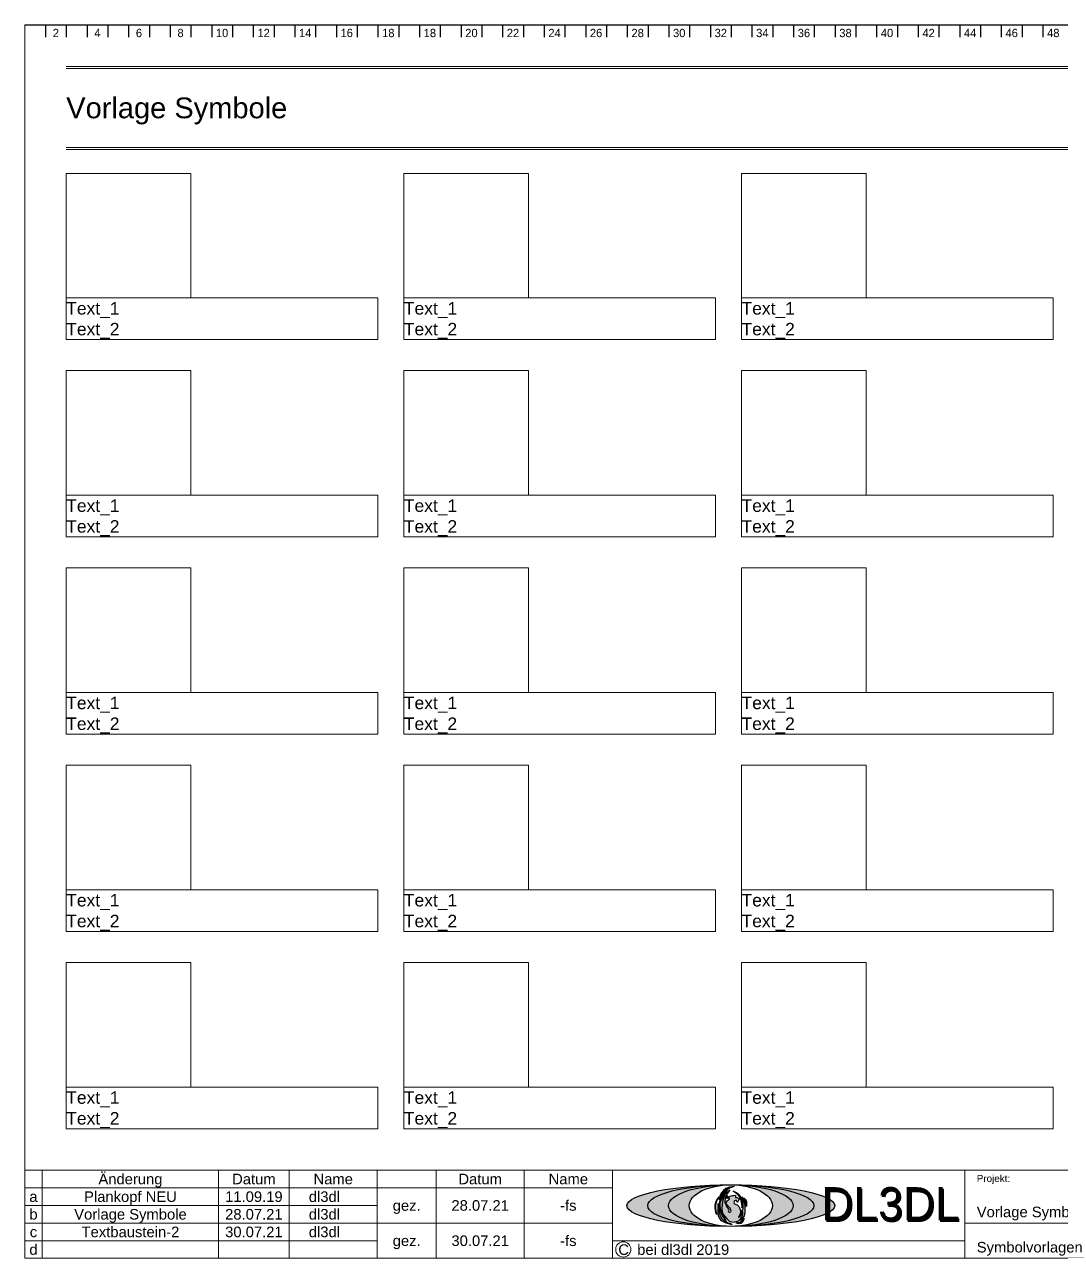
# Model space of a CAD drawing. Header units: millimetres. Extents: x 0 to 1740, y -634 to 297.
# Drawn here: x 880 to 1129.4, y -633.9 to -336.9 of the extents above; entities that cross this region are included whole.
import ezdxf
from ezdxf.enums import TextEntityAlignment as Align

# ---------------------------------------------------------------- set-up
doc = ezdxf.new("R2010")
doc.units = ezdxf.units.MM
doc.layers.get('0').update_dxf_attribs({"lineweight": 25, "true_color": 0xffffff})
for name, color, linetype, lineweight, true_color in [('_Legende', 5, 'Continuous', 5, 0x0000ff), ('_Rahmen_Symbol_bl', 5, 'Continuous', 5, 0x0000ff), ('_Rahmen_Symbol_rt', 1, 'Continuous', 5, 0xff0000), ('_Rahmen_Symbol_Text', 3, 'Continuous', 5, 0x00ff00), ('_Zeichenfläche', 30, 'Continuous', 5, 0xff7f00), ('BLATTRAHMEN', 5, 'Continuous', 5, 0x0000ff), ('FORMAT', 2, 'Continuous', 5, 0xffff00), ('LOGO_A', 1, 'Continuous', 5, 0xff0000), ('LOGO_B', 30, 'Continuous', 5, 0xff7f00), ('LOGO_C', 12, 'Continuous', 5, 0xaa0000), ('LOGO_TEXT', 5, 'Continuous', 5, 0x0000ff), ('TEXT_VORGABE', 1, 'Continuous', 5, 0xff0000)]:
    doc.layers.add(name, color=color, linetype=linetype, lineweight=lineweight, true_color=true_color)
for name, color, linetype, true_color in [('Logo_Text2', 1, 'Continuous', 0xff0000), ('PFOENIX', 94, 'Continuous', 0x008000), ('RASTER', 5, 'Continuous', 0x0000ff), ('TEXT_AUSGEFUELLT', 3, 'Continuous', 0x00ff00)]:
    doc.layers.add(name, color=color, linetype=linetype, true_color=true_color)
doc.styles.add('textstyle1015', font='')
doc.styles.add('textstyle1016', font='')
doc.styles.add('textstyle1017', font='')
doc.styles.add('textstyle1018', font='')
doc.styles.add('textstyle1019', font='')
doc.styles.add('textstyle1030', font='')
doc.styles.add('textstyle1162', font='')
doc.styles.add('textstyle1163', font='')
doc.styles.add('textstyle1164', font='')
doc.styles.add('textstyle1165', font='')
doc.styles.add('textstyle1166', font='')
doc.styles.add('textstyle1168', font='')
doc.styles.add('textstyle1169', font='')
doc.styles.add('textstyle117', font='')
doc.styles.add('textstyle1170', font='')
doc.styles.add('textstyle1171', font='')
doc.styles.add('textstyle1172', font='')
doc.styles.add('textstyle1173', font='')
doc.styles.add('textstyle1175', font='')
doc.styles.add('textstyle1176', font='')
doc.styles.add('textstyle1177', font='')
doc.styles.add('textstyle1182', font='')
doc.styles.add('textstyle1183', font='')
doc.styles.add('textstyle1188', font='')
doc.styles.add('textstyle1189', font='')
doc.styles.add('textstyle1190', font='')
doc.styles.add('textstyle1199', font='')
doc.styles.add('textstyle1200', font='')
doc.styles.add('textstyle1201', font='')
doc.styles.add('textstyle1202', font='')
doc.styles.add('textstyle1203', font='')
doc.styles.add('textstyle128', font='')
doc.styles.add('textstyle16', font='')
doc.styles.add('textstyle1649', font='')
doc.styles.add('textstyle24', font='')
doc.styles.add('textstyle318', font='')
doc.styles.add('textstyle323', font='')
doc.styles.add('textstyle330', font='')
doc.styles.add('textstyle351', font='')
doc.styles.add('textstyle356', font='')
doc.styles.add('textstyle36', font='')
doc.styles.add('textstyle362', font='')
doc.styles.add('textstyle384', font='')
doc.styles.add('textstyle389', font='')
doc.styles.add('textstyle4', font='')
doc.styles.add('textstyle432', font='')
doc.styles.add('textstyle443', font='')
doc.styles.add('textstyle459', font='')
doc.styles.add('textstyle486', font='')
doc.styles.add('textstyle494', font='')
doc.styles.add('textstyle497', font='')
doc.styles.add('textstyle51', font='')
doc.styles.add('textstyle524', font='')
doc.styles.add('textstyle529', font='')
doc.styles.add('textstyle530', font='')
doc.styles.add('textstyle542', font='')
doc.styles.add('textstyle549', font='')
doc.styles.add('textstyle560', font='')
doc.styles.add('textstyle567', font='')
doc.styles.add('textstyle569', font='')
doc.styles.add('textstyle591', font='')
doc.styles.add('textstyle598', font='')
doc.styles.add('textstyle616', font='')
doc.styles.add('textstyle62', font='')
doc.styles.add('textstyle620', font='')
doc.styles.add('textstyle627', font='')
doc.styles.add('textstyle645', font='')
doc.styles.add('textstyle671', font='')
doc.styles.add('textstyle676', font='')
doc.styles.add('textstyle72', font='')
doc.styles.add('textstyle736', font='')
doc.styles.add('textstyle748', font='')
doc.styles.add('textstyle755', font='')
doc.styles.add('textstyle762', font='')
doc.styles.add('textstyle773', font='')
doc.styles.add('textstyle791', font='')
doc.styles.add('textstyle806', font='')
doc.styles.add('textstyle818', font='')
doc.styles.add('textstyle824', font='')
doc.styles.add('textstyle835', font='')
doc.styles.add('textstyle84', font='')
doc.styles.add('textstyle842', font='')
doc.styles.add('textstyle854', font='')
doc.styles.add('textstyle872', font='')
doc.styles.add('textstyle884', font='')
doc.styles.add('textstyle95', font='')
doc.styles.get('textstyle1015').set_extended_font_data('Arial')
doc.styles.get('textstyle1016').set_extended_font_data('Arial')
doc.styles.get('textstyle1017').set_extended_font_data('Arial')
doc.styles.get('textstyle1018').set_extended_font_data('Arial')
doc.styles.get('textstyle1019').set_extended_font_data('Arial')
doc.styles.get('textstyle1030').set_extended_font_data('Arial')
doc.styles.get('textstyle1162').set_extended_font_data('Arial')
doc.styles.get('textstyle1163').set_extended_font_data('Arial')
doc.styles.get('textstyle1164').set_extended_font_data('Arial')
doc.styles.get('textstyle1165').set_extended_font_data('Arial')
doc.styles.get('textstyle1166').set_extended_font_data('Arial')
doc.styles.get('textstyle1168').set_extended_font_data('Arial')
doc.styles.get('textstyle1169').set_extended_font_data('Arial')
doc.styles.get('textstyle117').set_extended_font_data('textstyle78')
doc.styles.get('textstyle1170').set_extended_font_data('Arial')
doc.styles.get('textstyle1171').set_extended_font_data('Arial')
doc.styles.get('textstyle1172').set_extended_font_data('Arial')
doc.styles.get('textstyle1173').set_extended_font_data('Arial')
doc.styles.get('textstyle1175').set_extended_font_data('Arial')
doc.styles.get('textstyle1176').set_extended_font_data('Arial')
doc.styles.get('textstyle1177').set_extended_font_data('Arial')
doc.styles.get('textstyle1182').set_extended_font_data('Arial')
doc.styles.get('textstyle1183').set_extended_font_data('Arial')
doc.styles.get('textstyle1188').set_extended_font_data('Arial')
doc.styles.get('textstyle1189').set_extended_font_data('Arial')
doc.styles.get('textstyle1190').set_extended_font_data('Arial')
doc.styles.get('textstyle1199').set_extended_font_data('Arial')
doc.styles.get('textstyle1200').set_extended_font_data('Arial')
doc.styles.get('textstyle1201').set_extended_font_data('Arial')
doc.styles.get('textstyle1202').set_extended_font_data('Arial')
doc.styles.get('textstyle1203').set_extended_font_data('Arial')
doc.styles.get('textstyle128').set_extended_font_data('textstyle79')
doc.styles.get('textstyle16').set_extended_font_data('textstyle72')
doc.styles.get('textstyle1649').set_extended_font_data('Arial')
doc.styles.get('textstyle24').set_extended_font_data('textstyle70')
doc.styles.get('textstyle318').set_extended_font_data('TGL 31034-1')
doc.styles.get('textstyle323').set_extended_font_data('TGL 31034-1')
doc.styles.get('textstyle330').set_extended_font_data('Arial')
doc.styles.get('textstyle351').set_extended_font_data('Arial')
doc.styles.get('textstyle356').set_extended_font_data('Arial')
doc.styles.get('textstyle36').set_extended_font_data('textstyle71')
doc.styles.get('textstyle362').set_extended_font_data('Arial')
doc.styles.get('textstyle384').set_extended_font_data('Arial')
doc.styles.get('textstyle389').set_extended_font_data('Arial')
doc.styles.get('textstyle4').set_extended_font_data('textstyle73')
doc.styles.get('textstyle432').set_extended_font_data('Arial')
doc.styles.get('textstyle443').set_extended_font_data('Arial')
doc.styles.get('textstyle459').set_extended_font_data('Arial')
doc.styles.get('textstyle486').set_extended_font_data('Arial')
doc.styles.get('textstyle494').set_extended_font_data('Arial')
doc.styles.get('textstyle497').set_extended_font_data('Arial')
doc.styles.get('textstyle51').set_extended_font_data('textstyle77')
doc.styles.get('textstyle524').set_extended_font_data('Arial')
doc.styles.get('textstyle529').set_extended_font_data('Arial')
doc.styles.get('textstyle530').set_extended_font_data('Arial')
doc.styles.get('textstyle542').set_extended_font_data('Arial')
doc.styles.get('textstyle549').set_extended_font_data('Arial')
doc.styles.get('textstyle560').set_extended_font_data('Arial')
doc.styles.get('textstyle567').set_extended_font_data('Arial')
doc.styles.get('textstyle569').set_extended_font_data('Arial')
doc.styles.get('textstyle591').set_extended_font_data('Arial')
doc.styles.get('textstyle598').set_extended_font_data('Arial')
doc.styles.get('textstyle616').set_extended_font_data('Arial')
doc.styles.get('textstyle62').set_extended_font_data('textstyle76')
doc.styles.get('textstyle620').set_extended_font_data('Arial')
doc.styles.get('textstyle627').set_extended_font_data('Arial')
doc.styles.get('textstyle645').set_extended_font_data('Arial')
doc.styles.get('textstyle671').set_extended_font_data('Arial')
doc.styles.get('textstyle676').set_extended_font_data('Arial')
doc.styles.get('textstyle72').set_extended_font_data('textstyle74')
doc.styles.get('textstyle736').set_extended_font_data('textstyle56')
doc.styles.get('textstyle748').set_extended_font_data('textstyle58')
doc.styles.get('textstyle755').set_extended_font_data('textstyle57')
doc.styles.get('textstyle762').set_extended_font_data('textstyle61')
doc.styles.get('textstyle773').set_extended_font_data('textstyle60')
doc.styles.get('textstyle791').set_extended_font_data('textstyle59')
doc.styles.get('textstyle806').set_extended_font_data('textstyle65')
doc.styles.get('textstyle818').set_extended_font_data('textstyle64')
doc.styles.get('textstyle824').set_extended_font_data('textstyle62')
doc.styles.get('textstyle835').set_extended_font_data('textstyle63')
doc.styles.get('textstyle84').set_extended_font_data('textstyle75')
doc.styles.get('textstyle842').set_extended_font_data('textstyle69')
doc.styles.get('textstyle854').set_extended_font_data('textstyle68')
doc.styles.get('textstyle872').set_extended_font_data('textstyle66')
doc.styles.get('textstyle884').set_extended_font_data('textstyle67')
doc.styles.get('textstyle95').set_extended_font_data('textstyle81')

msp = doc.modelspace()

# ---------------------------------------------------------------- hatches: boundary and pattern name
at = {"layer": 'LOGO_A'}
h = msp.add_hatch(color=256, dxfattribs=at)
edge = h.paths.add_edge_path()
edge.add_ellipse((1049.92, -621.26), major_axis=(10, 0), ratio=0.5, start_angle=0, end_angle=360)
edge = h.paths.add_edge_path()
edge.add_ellipse((1049.92, -621.26), major_axis=(15, 0), ratio=0.333333, start_angle=0, end_angle=360)
at = {"layer": 'LOGO_B'}
h = msp.add_hatch(color=256, dxfattribs=at)
edge = h.paths.add_edge_path()
edge.add_ellipse((1049.92, -621.26), major_axis=(15, 0), ratio=0.333333, start_angle=0, end_angle=360)
edge = h.paths.add_edge_path()
edge.add_ellipse((1049.92, -621.26), major_axis=(20, 0), ratio=0.25, start_angle=0, end_angle=360)
at = {"layer": 'LOGO_C'}
h = msp.add_hatch(color=256, dxfattribs=at)
edge = h.paths.add_edge_path()
edge.add_ellipse((1049.92, -621.26), major_axis=(20, 0), ratio=0.25, start_angle=0, end_angle=360)
edge = h.paths.add_edge_path()
edge.add_ellipse((1049.92, -621.26), major_axis=(25, 0), ratio=0.2, start_angle=0, end_angle=360)
at = {"layer": 'PFOENIX'}
h = msp.add_hatch(color=256, dxfattribs=at)
edge = h.paths.add_edge_path()
edge.add_spline(control_points=[(1049.18, -621.89), (1049.58, -622.14), (1049.3, -622.61), (1049.3, -622.61), (1049.3, -622.61), (1049.4, -622.85), (1050.03, -622.86), (1049.93, -622.28), (1049.81, -621.89), (1049.29, -621.37), (1048.88, -621.03), (1048.73, -620.56), (1049.03, -620.07), (1049.53, -619.75), (1049.62, -619.62), (1049.55, -619.45), (1049.27, -619.46), (1049.01, -619.53), (1048.8, -619.41), (1048.85, -619.06), (1049.18, -618.9), (1049.19, -618.88), (1049.19, -618.9), (1049.1, -619.04), (1048.95, -619.16), (1049.07, -619.26), (1049.45, -619.16), (1049.91, -618.91), (1050.71, -618.74), (1051, -618.78), (1051.04, -618.86), (1051.08, -619.11), (1050.99, -619.32), (1051.38, -619.28), (1051.66, -619.41), (1051.88, -619.64), (1051.83, -620.02), (1051.57, -620.36), (1051.46, -620.44), (1051.46, -620.44), (1051.43, -620.24), (1051.37, -620.03), (1051.13, -619.99), (1050.8, -620.04), (1050.66, -620.36), (1050.67, -620.75), (1050.96, -620.87), (1051.55, -621.08), (1051.83, -621.44)], knot_values=[0, 0, 0, 0, 1, 2, 3, 4, 5, 6, 7, 8, 9, 10, 11, 12, 13, 14, 15, 16, 17, 18, 19, 20, 21, 22, 23, 24, 25, 26, 27, 28, 29, 30, 31, 32, 33, 34, 35, 36, 37, 38, 39, 40, 41, 42, 43, 44, 45, 46, 46, 46, 46], degree=3, periodic=0)
edge.add_spline(control_points=[(1051.83, -621.44), (1052.1, -621.9), (1052.29, -622.55), (1052.18, -623.18), (1051.95, -623.75), (1051.74, -624.1), (1051.74, -624.1), (1052.43, -623.69), (1052.62, -622.99), (1052.61, -622.45), (1052.54, -622.3), (1052.75, -622.66), (1052.77, -623.29), (1052.64, -623.7), (1052.08, -624.72), (1051.5, -625.1), (1050.85, -625.28), (1050.07, -625.29), (1049.57, -625.04), (1049.57, -625.04), (1049.57, -625.04)], knot_values=[0, 0, 0, 0, 1, 2, 3, 4, 5, 6, 7, 8, 9, 10, 11, 12, 13, 14, 15, 16, 17, 18, 18, 18, 18], degree=3, periodic=0)
edge.add_spline(control_points=[(1049.57, -625.04), (1049.57, -625.04), (1049.51, -625.08), (1045.66, -620.66), (1049.65, -617.46)], knot_values=[0, 0, 0, 0, 1, 2, 2, 2, 2], degree=3, periodic=0)
edge.add_spline(control_points=[(1049.65, -617.46), (1047.9, -619.74), (1049.18, -621.89), (1049.18, -621.89), (1049.18, -621.89), (1049.18, -621.89), (1049.18, -621.89)], knot_values=[0, 0, 0, 0, 1, 2, 3, 4, 4, 4, 4], degree=3, periodic=0)
h = msp.add_hatch(color=256, dxfattribs=at)
edge = h.paths.add_edge_path()
edge.add_spline(control_points=[(1049.06, -617.4), (1047.08, -621.25), (1048.92, -625.25), (1048.92, -625.27), (1048.92, -625.27), (1046.06, -621.19), (1049.06, -617.4), (1049.06, -617.4), (1049.06, -617.4)], knot_values=[0, 0, 0, 0, 1, 2, 3, 4, 5, 6, 6, 6, 6], degree=3, periodic=0)
h = msp.add_hatch(color=256, dxfattribs=at)
edge = h.paths.add_edge_path()
edge.add_spline(control_points=[(1050.68, -616.68), (1048.03, -617.32), (1047.05, -619.86), (1047.05, -619.86)], knot_values=[0, 0, 0, 0, 1, 1, 1, 1], degree=3, periodic=0)
edge.add_spline(control_points=[(1047.05, -619.86), (1047.08, -619.67), (1047.44, -616.69), (1050.68, -616.68)], knot_values=[0, 0, 0, 0, 1, 1, 1, 1], degree=3, periodic=0)
h = msp.add_hatch(color=256, dxfattribs=at)
edge = h.paths.add_edge_path()
edge.add_spline(control_points=[(1047.02, -619.14), (1045.42, -620.66), (1046.19, -623.2), (1046.54, -623.37)], knot_values=[0, 0, 0, 0, 1, 1, 1, 1], degree=3, periodic=0)
edge.add_spline(control_points=[(1046.54, -623.37), (1046.43, -623.28), (1045.66, -620.74), (1047.02, -619.14)], knot_values=[0, 0, 0, 0, 1, 1, 1, 1], degree=3, periodic=0)
h = msp.add_hatch(color=256, dxfattribs=at)
edge = h.paths.add_edge_path()
edge.add_spline(control_points=[(1052.43, -620.46), (1052.49, -620.79), (1052.52, -621.04), (1052.55, -621.44), (1052.56, -621.75), (1052.55, -621.75), (1052.55, -621.75), (1052.7, -621.33), (1052.7, -620.83), (1052.59, -619.94), (1052.31, -619.12), (1052.07, -618.72), (1051.39, -618.17), (1050.49, -617.77), (1050.49, -617.77), (1050.49, -617.77)], knot_values=[0, 0, 0, 0, 1, 2, 3, 4, 5, 6, 7, 8, 9, 10, 11, 12, 13, 13, 13, 13], degree=3, periodic=0)
edge.add_spline(control_points=[(1050.49, -617.77), (1051.03, -618.05), (1051.34, -618.36), (1051.66, -618.77), (1051.99, -619.2), (1052.29, -619.88), (1052.43, -620.46)], knot_values=[0, 0, 0, 0, 1, 2, 3, 4, 4, 4, 4], degree=3, periodic=0)
h = msp.add_hatch(color=256, dxfattribs=at)
edge = h.paths.add_edge_path()
edge.add_spline(control_points=[(1053.29, -622.61), (1053.26, -623.11), (1053.11, -623.79), (1052.89, -624.17), (1052.42, -624.61), (1052.15, -624.87), (1052.15, -624.87), (1052.34, -624.53), (1052.6, -624.11), (1052.76, -623.69), (1052.77, -623.29), (1052.59, -622.39)], knot_values=[0, 0, 0, 0, 1, 2, 3, 4, 5, 6, 7, 8, 9, 9, 9, 9], degree=3, periodic=0)
edge.add_spline(control_points=[(1052.59, -622.39), (1052.84, -622.25), (1052.89, -621.98), (1052.92, -621.14), (1052.87, -620.38), (1052.86, -619.97), (1052.59, -619.16), (1052.44, -619.05), (1052.89, -619.63), (1053.04, -620.03), (1053.19, -620.59), (1053.27, -621.14), (1053.31, -621.9), (1053.29, -622.61)], knot_values=[0, 0, 0, 0, 1, 2, 3, 4, 5, 6, 7, 8, 9, 10, 11, 11, 11, 11], degree=3, periodic=0)
h = msp.add_hatch(color=256, dxfattribs=at)
edge = h.paths.add_edge_path()
edge.add_spline(control_points=[(1053.64, -621.46), (1053.63, -620.93), (1053.56, -620.58), (1053.48, -620.18), (1053.32, -619.86), (1052.97, -619.35), (1052.97, -619.35), (1052.97, -619.35)], knot_values=[0, 0, 0, 0, 1, 2, 3, 4, 5, 5, 5, 5], degree=3, periodic=0)
edge.add_spline(control_points=[(1052.97, -619.35), (1053.8, -619.77), (1053.64, -621.46), (1053.64, -621.46), (1053.64, -621.46)], knot_values=[0, 0, 0, 0, 1, 2, 2, 2, 2], degree=3, periodic=0)
h = msp.add_hatch(color=256, dxfattribs=at)
edge = h.paths.add_edge_path()
edge.add_spline(control_points=[(1046.83, -620.74), (1046.93, -624.5), (1050.2, -625.8), (1050.2, -625.8), (1050.2, -625.8), (1046.52, -624.89), (1046.86, -620.78), (1046.86, -620.78), (1046.83, -620.74)], knot_values=[0, 0, 0, 0, 1, 2, 3, 4, 5, 6, 6, 6, 6], degree=3, periodic=0)
h = msp.add_hatch(color=256, dxfattribs=at)
edge = h.paths.add_edge_path()
edge.add_spline(control_points=[(1051.25, -625.45), (1051.61, -625.6), (1052.2, -625.61), (1052.52, -625.51), (1052.81, -625.19), (1053, -624.74), (1053.02, -624.4), (1053.06, -624.25), (1053.06, -624.25), (1053.06, -624.25), (1052.94, -624.55), (1052.84, -624.65), (1052.6, -624.95), (1052.35, -625.12), (1052.1, -625.22), (1051.73, -625.34), (1051.37, -625.36), (1051.25, -625.37), (1051.12, -625.36), (1051.12, -625.37), (1051.12, -625.37), (1051.19, -625.42), (1051.25, -625.45), (1051.25, -625.45), (1051.25, -625.45)], knot_values=[0, 0, 0, 0, 1, 2, 3, 4, 5, 6, 7, 8, 9, 10, 11, 12, 13, 14, 15, 16, 17, 18, 19, 20, 21, 22, 22, 22, 22], degree=3, periodic=0)

# ---------------------------------------------------------------- linework, layer by layer
for major_axis, ratio in [((25, 0), 0.2), ((20, 0), 0.25), ((15, 0), 0.333333), ((10, 0), 0.5)]:
    msp.add_ellipse((1049.92, -621.26), major_axis=major_axis, ratio=ratio)
at = {"layer": '_Rahmen_Symbol_bl'}
for p, q in [((890, -402.73), (890, -412.73)), ((965, -402.73), (920, -402.73)), ((965, -402.73), (965, -412.73)), ((971.25, -402.73), (971.25, -412.73)), ((1046.25, -402.73), (1001.25, -402.73)), ((1046.25, -402.73), (1046.25, -412.73)), ((1052.5, -402.73), (1052.5, -412.73)), ((1127.5, -402.73), (1082.5, -402.73)), ((1127.5, -402.73), (1127.5, -412.73)), ((890, -412.73), (965, -412.73)), ((971.25, -412.73), (1046.25, -412.73)), ((1052.5, -412.73), (1127.5, -412.73)), ((890, -450.23), (890, -460.23)), ((965, -450.23), (920, -450.23)), ((965, -450.23), (965, -460.23)), ((971.25, -450.23), (971.25, -460.23)), ((1046.25, -450.23), (1001.25, -450.23)), ((1046.25, -450.23), (1046.25, -460.23)), ((1052.5, -450.23), (1052.5, -460.23)), ((1127.5, -450.23), (1082.5, -450.23)), ((1127.5, -450.23), (1127.5, -460.23)), ((890, -460.23), (965, -460.23)), ((971.25, -460.23), (1046.25, -460.23)), ((1052.5, -460.23), (1127.5, -460.23)), ((890, -497.73), (890, -507.73)), ((965, -497.73), (920, -497.73)), ((965, -497.73), (965, -507.73)), ((971.25, -497.73), (971.25, -507.73)), ((1046.25, -497.73), (1001.25, -497.73)), ((1046.25, -497.73), (1046.25, -507.73)), ((1052.5, -497.73), (1052.5, -507.73)), ((1127.5, -497.73), (1082.5, -497.73)), ((1127.5, -497.73), (1127.5, -507.73)), ((890, -507.73), (965, -507.73)), ((971.25, -507.73), (1046.25, -507.73)), ((1052.5, -507.73), (1127.5, -507.73)), ((890, -545.23), (890, -555.23)), ((965, -545.23), (920, -545.23)), ((965, -545.23), (965, -555.23)), ((971.25, -545.23), (971.25, -555.23)), ((1046.25, -545.23), (1001.25, -545.23)), ((1046.25, -545.23), (1046.25, -555.23)), ((1052.5, -545.23), (1052.5, -555.23)), ((1127.5, -545.23), (1082.5, -545.23)), ((1127.5, -545.23), (1127.5, -555.23)), ((890, -555.23), (965, -555.23)), ((971.25, -555.23), (1046.25, -555.23)), ((1052.5, -555.23), (1127.5, -555.23)), ((890, -592.73), (890, -602.73)), ((965, -592.73), (920, -592.73)), ((965, -592.73), (965, -602.73)), ((971.25, -592.73), (971.25, -602.73)), ((1046.25, -592.73), (1001.25, -592.73)), ((1046.25, -592.73), (1046.25, -602.73)), ((1052.5, -592.73), (1052.5, -602.73)), ((1127.5, -592.73), (1082.5, -592.73)), ((1127.5, -592.73), (1127.5, -602.73)), ((890, -602.73), (965, -602.73)), ((971.25, -602.73), (1046.25, -602.73)), ((1052.5, -602.73), (1127.5, -602.73))]:
    msp.add_line(p, q, dxfattribs=at)
at = {"layer": '_Rahmen_Symbol_rt'}
for p, q in [((890, -372.73), (890, -402.73)), ((890, -372.73), (920, -372.73)), ((920, -402.73), (920, -372.73)), ((971.25, -372.73), (971.25, -402.73)), ((971.25, -372.73), (1001.25, -372.73)), ((1001.25, -402.73), (1001.25, -372.73)), ((1052.5, -372.73), (1052.5, -402.73)), ((1052.5, -372.73), (1082.5, -372.73)), ((1082.5, -402.73), (1082.5, -372.73)), ((890, -402.73), (920, -402.73)), ((971.25, -402.73), (1001.25, -402.73)), ((1052.5, -402.73), (1082.5, -402.73)), ((890, -420.23), (890, -450.23)), ((890, -420.23), (920, -420.23)), ((920, -450.23), (920, -420.23)), ((971.25, -420.23), (971.25, -450.23)), ((971.25, -420.23), (1001.25, -420.23)), ((1001.25, -450.23), (1001.25, -420.23)), ((1052.5, -420.23), (1052.5, -450.23)), ((1052.5, -420.23), (1082.5, -420.23)), ((1082.5, -450.23), (1082.5, -420.23)), ((890, -450.23), (920, -450.23)), ((971.25, -450.23), (1001.25, -450.23)), ((1052.5, -450.23), (1082.5, -450.23)), ((890, -467.73), (890, -497.73)), ((890, -467.73), (920, -467.73)), ((920, -497.73), (920, -467.73)), ((971.25, -467.73), (971.25, -497.73)), ((971.25, -467.73), (1001.25, -467.73)), ((1001.25, -497.73), (1001.25, -467.73)), ((1052.5, -467.73), (1052.5, -497.73)), ((1052.5, -467.73), (1082.5, -467.73)), ((1082.5, -497.73), (1082.5, -467.73)), ((890, -497.73), (920, -497.73)), ((971.25, -497.73), (1001.25, -497.73)), ((1052.5, -497.73), (1082.5, -497.73)), ((890, -515.23), (890, -545.23)), ((890, -515.23), (920, -515.23)), ((920, -545.23), (920, -515.23)), ((971.25, -515.23), (971.25, -545.23)), ((971.25, -515.23), (1001.25, -515.23)), ((1001.25, -545.23), (1001.25, -515.23)), ((1052.5, -515.23), (1052.5, -545.23)), ((1052.5, -515.23), (1082.5, -515.23)), ((1082.5, -545.23), (1082.5, -515.23)), ((890, -545.23), (920, -545.23)), ((971.25, -545.23), (1001.25, -545.23)), ((1052.5, -545.23), (1082.5, -545.23)), ((890, -562.73), (890, -592.73)), ((890, -562.73), (920, -562.73)), ((920, -592.73), (920, -562.73)), ((971.25, -562.73), (971.25, -592.73)), ((971.25, -562.73), (1001.25, -562.73)), ((1001.25, -592.73), (1001.25, -562.73)), ((1052.5, -562.73), (1052.5, -592.73)), ((1052.5, -562.73), (1082.5, -562.73)), ((1082.5, -592.73), (1082.5, -562.73)), ((890, -592.73), (920, -592.73)), ((971.25, -592.73), (1001.25, -592.73)), ((1052.5, -592.73), (1082.5, -592.73))]:
    msp.add_line(p, q, dxfattribs=at)
at = {"layer": '_Zeichenfläche'}
for p, q in [((890, -346.97), (1290, -346.97)), ((890, -347.47), (1290, -347.47)), ((890, -366.47), (1290, -366.47)), ((890, -366.97), (1290, -366.97))]:
    msp.add_line(p, q, dxfattribs=at)
at = {"layer": 'BLATTRAHMEN'}
for p, q in [((880, -612.73), (880, -336.97)), ((880, -616.97), (880, -612.73)), ((884.24, -612.73), (880, -612.73)), ((884.24, -616.97), (884.24, -612.73)), ((884.24, -612.73), (964.85, -612.73)), ((926.67, -616.97), (926.67, -612.73)), ((943.64, -616.97), (943.64, -612.73)), ((964.85, -616.97), (964.85, -612.73)), ((964.85, -612.73), (1300, -612.73)), ((978.99, -616.97), (978.99, -612.73)), ((1000.2, -616.97), (1000.2, -612.73)), ((1021.41, -616.97), (1021.41, -612.73)), ((1106.26, -625.45), (1106.26, -612.73)), ((880, -621.21), (880, -616.97)), ((884.24, -616.97), (880, -616.97)), ((884.24, -621.21), (884.24, -616.97)), ((884.24, -616.97), (964.85, -616.97)), ((926.67, -621.21), (926.67, -616.97)), ((943.64, -621.21), (943.64, -616.97)), ((964.85, -616.97), (1021.41, -616.97)), ((964.85, -621.21), (964.85, -616.97)), ((978.99, -625.45), (978.99, -616.97)), ((1000.2, -625.45), (1000.2, -616.97)), ((1021.41, -625.45), (1021.41, -616.97)), ((880, -625.45), (880, -621.21)), ((884.24, -621.21), (880, -621.21)), ((884.24, -625.45), (884.24, -621.21)), ((884.24, -621.21), (964.85, -621.21)), ((926.67, -625.45), (926.67, -621.21)), ((943.64, -625.45), (943.64, -621.21)), ((964.85, -625.45), (964.85, -621.21)), ((880, -629.7), (880, -625.45)), ((884.24, -625.45), (880, -625.45)), ((884.24, -629.7), (884.24, -625.45)), ((884.24, -625.45), (964.85, -625.45)), ((926.67, -629.7), (926.67, -625.45)), ((943.64, -629.7), (943.64, -625.45)), ((964.85, -629.7), (964.85, -625.45)), ((964.85, -625.45), (1021.41, -625.45)), ((978.99, -633.94), (978.99, -625.45)), ((1000.2, -633.94), (1000.2, -625.45)), ((1021.41, -633.94), (1021.41, -625.45)), ((1106.26, -633.94), (1106.26, -625.45)), ((1106.26, -625.45), (1300, -625.45)), ((880, -633.94), (880, -629.7)), ((884.24, -629.7), (880, -629.7)), ((884.24, -633.94), (884.24, -629.7)), ((884.24, -629.7), (943.64, -629.7)), ((926.67, -633.94), (926.67, -629.7)), ((943.64, -633.94), (943.64, -629.7)), ((943.64, -629.7), (964.85, -629.7)), ((964.85, -633.94), (964.85, -629.7)), ((964.85, -629.7), (964.85, -629.7)), ((1021.41, -629.7), (1106.26, -629.7)), ((880, -633.94), (884.24, -633.94)), ((884.24, -633.94), (926.67, -633.94)), ((926.67, -633.94), (943.64, -633.94)), ((943.64, -633.94), (964.85, -633.94)), ((964.85, -633.94), (978.99, -633.94)), ((978.99, -633.94), (1000.2, -633.94)), ((1000.2, -633.94), (1021.41, -633.94)), ((1021.41, -633.94), (1106.26, -633.94)), ((1106.26, -633.94), (1191.11, -633.94))]:
    msp.add_line(p, q, dxfattribs=at)
at = {"layer": 'FORMAT', "linetype": 'BYBLOCK'}
for p, q in [((880, -633.94), (880, -336.94)), ((1300, -633.94), (880, -633.94))]:
    msp.add_line(p, q, dxfattribs=at)
at = {"layer": 'PFOENIX'}
for points in [[(1049.65, -617.46), (1045.66, -620.66), (1049.51, -625.08), (1049.57, -625.04), (1049.57, -625.04)], [(1049.06, -617.4), (1047.08, -621.25), (1048.92, -625.25), (1048.92, -625.27), (1048.92, -625.27), (1046.06, -621.19), (1049.06, -617.4), (1049.06, -617.4), (1049.06, -617.4)], [(1050.68, -616.68), (1047.44, -616.69), (1047.08, -619.67), (1047.05, -619.86)], [(1050.68, -616.68), (1048.03, -617.32), (1047.05, -619.86), (1047.05, -619.86)], [(1049.65, -617.46), (1047.9, -619.74), (1049.18, -621.89), (1049.18, -621.89), (1049.18, -621.89), (1049.18, -621.89), (1049.18, -621.89)], [(1047.02, -619.14), (1045.42, -620.66), (1046.19, -623.2), (1046.54, -623.37)], [(1047.02, -619.14), (1045.66, -620.74), (1046.43, -623.28), (1046.54, -623.37)], [(1049.18, -621.89), (1049.58, -622.14), (1049.3, -622.61), (1049.3, -622.61), (1049.3, -622.61), (1049.4, -622.85), (1050.03, -622.86), (1049.93, -622.28), (1049.81, -621.89), (1049.29, -621.37), (1048.88, -621.03), (1048.73, -620.56), (1049.03, -620.07), (1049.53, -619.75), (1049.62, -619.62), (1049.55, -619.45), (1049.27, -619.46), (1049.01, -619.53), (1048.8, -619.41), (1048.85, -619.06), (1049.18, -618.9), (1049.19, -618.88), (1049.19, -618.9), (1049.1, -619.04), (1048.95, -619.16), (1049.07, -619.26), (1049.45, -619.16), (1049.91, -618.91), (1050.71, -618.74), (1051, -618.78), (1051.04, -618.86), (1051.08, -619.11), (1050.99, -619.32), (1051.38, -619.28), (1051.66, -619.41), (1051.88, -619.64), (1051.83, -620.02), (1051.57, -620.36), (1051.46, -620.44), (1051.46, -620.44), (1051.43, -620.24), (1051.37, -620.03), (1051.13, -619.99), (1050.8, -620.04), (1050.66, -620.36), (1050.67, -620.75), (1050.96, -620.87), (1051.55, -621.08), (1051.83, -621.44)], [(1050.49, -617.77), (1051.03, -618.05), (1051.34, -618.36), (1051.66, -618.77), (1051.99, -619.2), (1052.29, -619.88), (1052.43, -620.46)], [(1052.43, -620.46), (1052.49, -620.79), (1052.52, -621.04), (1052.55, -621.44), (1052.56, -621.75), (1052.55, -621.75), (1052.55, -621.75), (1052.7, -621.33), (1052.7, -620.83), (1052.59, -619.94), (1052.31, -619.12), (1052.07, -618.72), (1051.39, -618.17), (1050.49, -617.77), (1050.49, -617.77), (1050.49, -617.77)], [(1052.59, -622.39), (1052.84, -622.25), (1052.89, -621.98), (1052.92, -621.14), (1052.87, -620.38), (1052.86, -619.97), (1052.59, -619.16), (1052.44, -619.05), (1052.89, -619.63), (1053.04, -620.03), (1053.19, -620.59), (1053.27, -621.14), (1053.31, -621.9), (1053.29, -622.61)], [(1052.97, -619.35), (1053.8, -619.77), (1053.64, -621.46), (1053.64, -621.46), (1053.64, -621.46)], [(1053.64, -621.46), (1053.63, -620.93), (1053.56, -620.58), (1053.48, -620.18), (1053.32, -619.86), (1052.97, -619.35), (1052.97, -619.35), (1052.97, -619.35)], [(1046.83, -620.74), (1046.93, -624.5), (1050.2, -625.8), (1050.2, -625.8), (1050.2, -625.8), (1046.52, -624.89), (1046.86, -620.78), (1046.86, -620.78), (1046.83, -620.74)], [(1051.83, -621.44), (1052.1, -621.9), (1052.29, -622.55), (1052.18, -623.18), (1051.95, -623.75), (1051.74, -624.1), (1051.74, -624.1), (1052.43, -623.69), (1052.62, -622.99), (1052.61, -622.45), (1052.54, -622.3), (1052.75, -622.66), (1052.77, -623.29), (1052.64, -623.7), (1052.08, -624.72), (1051.5, -625.1), (1050.85, -625.28), (1050.07, -625.29), (1049.57, -625.04), (1049.57, -625.04), (1049.57, -625.04)], [(1053.29, -622.61), (1053.26, -623.11), (1053.11, -623.79), (1052.89, -624.17), (1052.42, -624.61), (1052.15, -624.87), (1052.15, -624.87), (1052.34, -624.53), (1052.6, -624.11), (1052.76, -623.69), (1052.77, -623.29), (1052.59, -622.39)], [(1051.25, -625.45), (1051.61, -625.6), (1052.2, -625.61), (1052.52, -625.51), (1052.81, -625.19), (1053, -624.74), (1053.02, -624.4), (1053.06, -624.25), (1053.06, -624.25), (1053.06, -624.25), (1052.94, -624.55), (1052.84, -624.65), (1052.6, -624.95), (1052.35, -625.12), (1052.1, -625.22), (1051.73, -625.34), (1051.37, -625.36), (1051.25, -625.37), (1051.12, -625.36), (1051.12, -625.37), (1051.12, -625.37), (1051.19, -625.42), (1051.25, -625.45), (1051.25, -625.45), (1051.25, -625.45)]]:
    msp.add_open_spline(points, degree=3, dxfattribs=at)
at = {"layer": 'RASTER'}
msp.add_line((880, -336.97), (1300, -336.94), dxfattribs=at)
at = {"layer": 'RASTER', "linetype": 'BYBLOCK'}
for p, q in [((885, -336.94), (885, -339.94)), ((890, -336.94), (890, -339.94)), ((895, -336.94), (895, -339.94)), ((900, -336.94), (900, -339.94)), ((905, -336.94), (905, -339.94)), ((910, -336.94), (910, -339.94)), ((915, -336.94), (915, -339.94)), ((920, -336.94), (920, -339.94)), ((925, -336.94), (925, -339.94)), ((930, -336.94), (930, -339.94)), ((935, -336.94), (935, -339.94)), ((940, -336.94), (940, -339.94)), ((945, -336.94), (945, -339.94)), ((950, -336.94), (950, -339.94)), ((955, -336.94), (955, -339.94)), ((960, -336.94), (960, -339.94)), ((965, -336.94), (965, -339.94)), ((970, -336.94), (970, -339.94)), ((975, -336.94), (975, -339.94)), ((980, -336.94), (980, -339.94)), ((985, -336.94), (985, -339.94)), ((990, -336.94), (990, -339.94)), ((995, -336.94), (995, -339.94)), ((1000, -336.94), (1000, -339.94)), ((1005, -336.94), (1005, -339.94)), ((1010, -336.94), (1010, -339.94)), ((1015, -336.94), (1015, -339.94)), ((1020, -336.94), (1020, -339.94)), ((1025, -336.94), (1025, -339.94)), ((1030, -336.94), (1030, -339.94)), ((1035, -336.94), (1035, -339.94)), ((1040, -336.94), (1040, -339.94)), ((1045, -336.94), (1045, -339.94)), ((1050, -336.94), (1050, -339.94)), ((1055, -336.94), (1055, -339.94)), ((1060, -336.94), (1060, -339.94)), ((1065, -336.94), (1065, -339.94)), ((1070, -336.94), (1070, -339.94)), ((1075, -336.94), (1075, -339.94)), ((1080, -336.94), (1080, -339.94)), ((1085, -336.94), (1085, -339.94)), ((1090, -336.94), (1090, -339.94)), ((1095, -336.94), (1095, -339.94)), ((1100, -336.94), (1100, -339.94)), ((1105, -336.94), (1105, -339.94)), ((1110, -336.94), (1110, -339.94)), ((1115, -336.94), (1115, -339.94)), ((1120, -336.94), (1120, -339.94)), ((1125, -336.94), (1125, -339.94))]:
    msp.add_line(p, q, dxfattribs=at)
at = {"layer": 'TEXT_VORGABE'}
msp.add_circle((1024.04, -631.79), 1.83, dxfattribs=at)

# ---------------------------------------------------------------- texts
at = {"layer": '_Legende', "style": 'textstyle1649'}
msp.add_text('Vorlage Symbole', height=5, dxfattribs=at).set_placement((890, -356.97), align=Align.MIDDLE_LEFT)
at = {"layer": '_Rahmen_Symbol_Text'}
for s, style, p in [('Text_1', 'textstyle1030', (890, -405.23)), ('Text_1', 'textstyle1016', (971.25, -405.23)), ('Text_1', 'textstyle1018', (1052.5, -405.23)), ('Text_2', 'textstyle1015', (890, -410.23)), ('Text_2', 'textstyle1017', (971.25, -410.23)), ('Text_2', 'textstyle1019', (1052.5, -410.23)), ('Text_1', 'textstyle1168', (890, -452.73)), ('Text_1', 'textstyle1170', (971.25, -452.73)), ('Text_1', 'textstyle1172', (1052.5, -452.73)), ('Text_2', 'textstyle1169', (890, -457.73)), ('Text_2', 'textstyle1171', (971.25, -457.73)), ('Text_2', 'textstyle1173', (1052.5, -457.73)), ('Text_1', 'textstyle1162', (890, -500.23)), ('Text_1', 'textstyle1164', (971.25, -500.23)), ('Text_1', 'textstyle1166', (1052.5, -500.23)), ('Text_2', 'textstyle1163', (890, -505.23)), ('Text_2', 'textstyle1165', (971.25, -505.23)), ('Text_2', 'textstyle1183', (1052.5, -505.23)), ('Text_1', 'textstyle1188', (890, -547.73)), ('Text_1', 'textstyle1190', (971.25, -547.73)), ('Text_1', 'textstyle1176', (1052.5, -547.73)), ('Text_2', 'textstyle1189', (890, -552.73)), ('Text_2', 'textstyle1175', (971.25, -552.73)), ('Text_2', 'textstyle1177', (1052.5, -552.73)), ('Text_1', 'textstyle1182', (890, -595.23)), ('Text_1', 'textstyle1200', (971.25, -595.23)), ('Text_1', 'textstyle1202', (1052.5, -595.23)), ('Text_2', 'textstyle1199', (890, -600.23)), ('Text_2', 'textstyle1201', (971.25, -600.23)), ('Text_2', 'textstyle1203', (1052.5, -600.23))]:
    msp.add_text(s, height=3, dxfattribs=dict(at, style=style)).set_placement(p, align=Align.MIDDLE_LEFT)
at = {"layer": 'LOGO_TEXT', "style": 'textstyle323'}
msp.add_text('DL3DL', height=8, dxfattribs=at).set_placement((1088.63, -621.19), align=Align.MIDDLE_CENTER)
at = {"layer": 'Logo_Text2', "style": 'textstyle318'}
msp.add_text('DL3DL', height=8, dxfattribs=at).set_placement((1088.35, -620.8), align=Align.MIDDLE_CENTER)
at = {"layer": 'RASTER', "linetype": 'BYBLOCK'}
for s, style, p in [('2', 'textstyle755', (887.5, -339.94)), ('4', 'textstyle736', (897.5, -339.94)), ('6', 'textstyle748', (907.5, -339.94)), ('8', 'textstyle791', (917.5, -339.94)), ('10', 'textstyle762', (927.5, -339.94)), ('12', 'textstyle773', (937.5, -339.94)), ('14', 'textstyle824', (947.5, -339.94)), ('16', 'textstyle835', (957.5, -339.94)), ('18', 'textstyle806', (967.5, -339.94)), ('18', 'textstyle818', (977.5, -339.94)), ('20', 'textstyle872', (987.5, -339.94)), ('22', 'textstyle884', (997.5, -339.94)), ('24', 'textstyle842', (1007.5, -339.94)), ('26', 'textstyle854', (1017.5, -339.94)), ('28', 'textstyle24', (1027.5, -339.94)), ('30', 'textstyle36', (1037.5, -339.94)), ('32', 'textstyle4', (1047.5, -339.94)), ('34', 'textstyle16', (1057.5, -339.94)), ('36', 'textstyle72', (1067.5, -339.94)), ('38', 'textstyle84', (1077.5, -339.94)), ('40', 'textstyle51', (1087.5, -339.94)), ('42', 'textstyle62', (1097.5, -339.94)), ('44', 'textstyle117', (1107.5, -339.94)), ('46', 'textstyle128', (1117.5, -339.94)), ('48', 'textstyle95', (1127.5, -339.94))]:
    msp.add_text(s, height=2, dxfattribs=dict(at, style=style)).set_placement(p, align=Align.CENTER)
at = {"layer": 'TEXT_AUSGEFUELLT'}
for s, height, style, p in [('Plankopf NEU', 2.5455, 'textstyle443', (905.45, -619.09)), ('dl3dl', 2.545, 'textstyle645', (952.12, -619.09)), ('11.09.19', 2.545, 'textstyle616', (935.15, -619.09)), ('28.07.21', 2.545, 'textstyle542', (989.6, -621.21)), ('-fs', 2.545, 'textstyle560', (1010.81, -621.21)), ('Vorlage Symbole', 2.5455, 'textstyle598', (905.45, -623.33)), ('28.07.21', 2.545, 'textstyle627', (935.15, -623.33)), ('dl3dl', 2.545, 'textstyle529', (952.12, -623.33)), ('Textbaustein-2', 2.5455, 'textstyle591', (905.45, -627.58)), ('30.07.21', 2.545, 'textstyle620', (935.15, -627.58)), ('dl3dl', 2.545, 'textstyle530', (952.12, -627.58)), ('30.07.21', 2.545, 'textstyle567', (989.6, -629.7)), ('-fs', 2.545, 'textstyle569', (1010.81, -629.7))]:
    msp.add_text(s, height=height, dxfattribs=dict(at, style=style)).set_placement(p, align=Align.MIDDLE_CENTER)
for s, style, p in [('Vorlage Symbole_30x30---zweizeilig_lang', 'textstyle671', (1109.09, -624.04)), ('Symbolvorlagen', 'textstyle676', (1109.09, -632.53))]:
    msp.add_text(s, height=2.5455, dxfattribs=dict(at, style=style)).set_placement(p)
at = {"layer": 'TEXT_VORGABE'}
for s, height, style, p in [('Änderung', 2.545, 'textstyle389', (905.45, -614.85)), ('Datum', 2.545, 'textstyle384', (935.15, -614.85)), ('Name', 2.545, 'textstyle459', (954.24, -614.85)), ('Datum', 2.545, 'textstyle432', (989.6, -614.85)), ('Name', 2.545, 'textstyle486', (1010.81, -614.85)), ('a', 2.55, 'textstyle330', (882.12, -619.09)), ('gez.', 2.545, 'textstyle524', (971.92, -621.21)), ('b', 2.55, 'textstyle356', (882.12, -623.33)), ('c', 2.55, 'textstyle351', (882.12, -627.58)), ('gez.', 2.545, 'textstyle549', (971.92, -629.7)), ('d', 2.55, 'textstyle362', (882.12, -631.82))]:
    msp.add_text(s, height=height, dxfattribs=dict(at, style=style)).set_placement(p, align=Align.MIDDLE_CENTER)
at = {"layer": 'TEXT_VORGABE', "style": 'textstyle494'}
msp.add_text('Projekt:', height=1.697, dxfattribs=at).set_placement((1109.09, -615.56))
at = {"layer": 'TEXT_VORGABE', "style": 'textstyle497'}
msp.add_text('C  bei dl3dl 2019', height=2.5455, dxfattribs=at).set_placement((1022.84, -631.84), align=Align.MIDDLE_LEFT)

doc.saveas('drawing.dxf')
